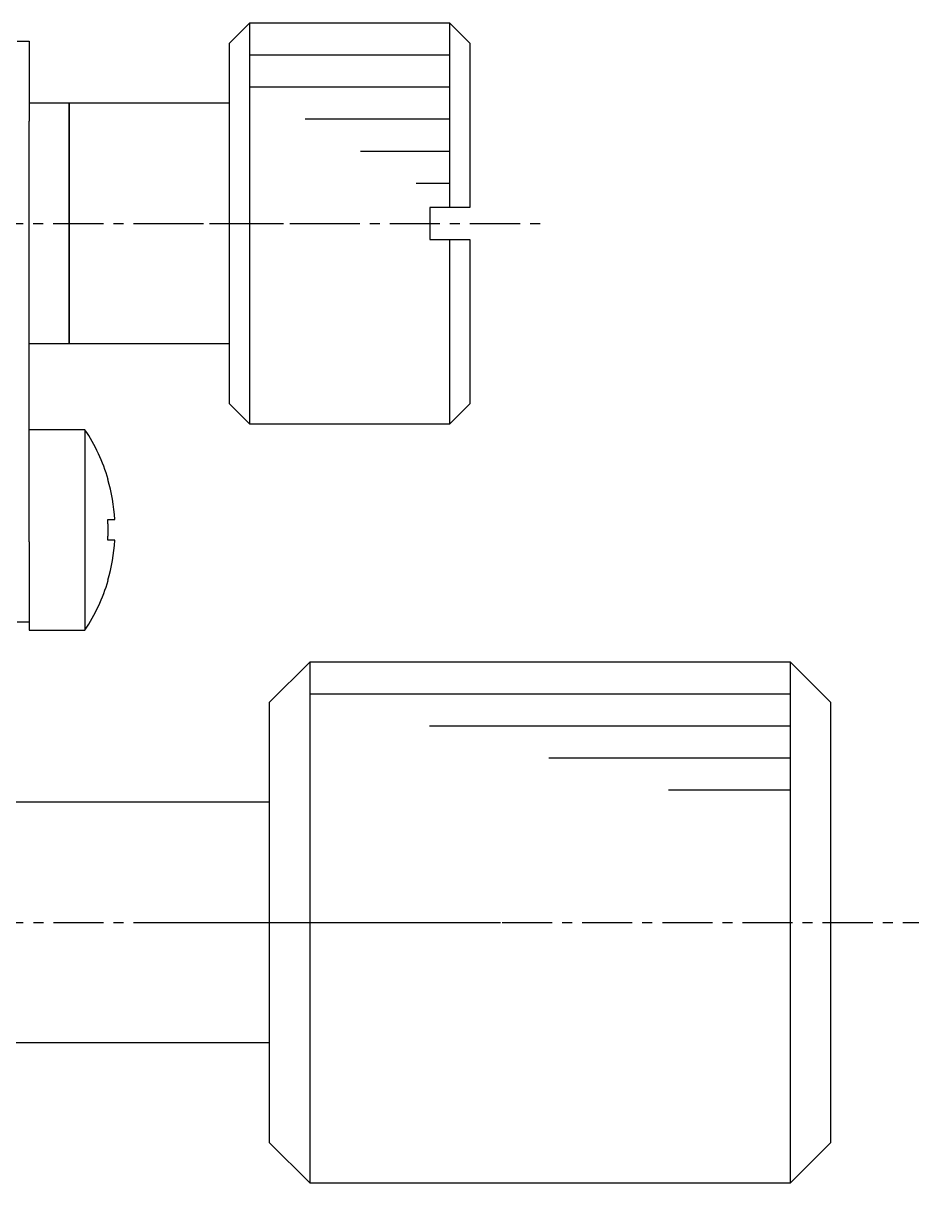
# Model space of a CAD drawing. Extents: x 382 to 585, y 37 to 232.
# Drawn here: x 563.02 to 585.37, y 89.45 to 118.4 of the extents above; entities that cross this region are included whole.
import ezdxf

# ---------------------------------------------------------------- set-up
doc = ezdxf.new("R2010")
doc.units = 0
doc.linetypes.add('CENTER', pattern=[2, 1.25, -0.25, 0.25, -0.25])
doc.layers.get('0').update_dxf_attribs({"linetype": 'CONTINUOUS'})
doc.layers.add('CENTER', color=1, linetype='CENTER')

msp = doc.modelspace()

# ---------------------------------------------------------------- linework, layer by layer
at = {"color": 7, "linetype": 'CONTINUOUS'}
for p, q in [((568.666, 118.397), (568.166, 117.897)), ((573.666, 118.397), (568.666, 118.397)), ((568.666, 118.397), (568.666, 108.397)), ((574.166, 117.897), (573.666, 118.397)), ((573.666, 113.797), (573.666, 118.397)), ((562.866, 117.947), (563.166, 117.947)), ((563.166, 117.947), (563.166, 115.947)), ((568.166, 108.897), (568.166, 117.897)), ((574.166, 117.897), (574.166, 113.797)), ((564.166, 116.397), (563.166, 116.397)), ((568.166, 116.397), (564.166, 116.397)), ((564.166, 116.397), (564.166, 110.397)), ((564.166, 110.397), (564.166, 116.397)), ((563.166, 105.447), (563.166, 115.947)), ((573.166, 113.797), (573.166, 112.997)), ((573.666, 113.797), (573.166, 113.797)), ((574.166, 113.797), (573.666, 113.797)), ((573.166, 112.997), (573.666, 112.997)), ((573.666, 108.397), (573.666, 112.997)), ((573.666, 112.997), (574.166, 112.997)), ((574.166, 112.997), (574.166, 108.897)), ((563.166, 110.397), (564.166, 110.397)), ((564.166, 110.397), (568.166, 110.397)), ((568.166, 108.897), (568.666, 108.397)), ((573.666, 108.397), (574.166, 108.897)), ((568.666, 108.397), (573.666, 108.397)), ((564.558, 108.247), (563.166, 108.247)), ((564.558, 108.247), (564.558, 103.247)), ((565.129, 107.006), (565.136, 107.009)), ((565.129, 106.007), (565.301, 106.007)), ((563.166, 105.447), (563.166, 103.447)), ((565.301, 105.487), (565.129, 105.487)), ((565.136, 104.485), (565.129, 104.488)), ((563.166, 103.447), (562.866, 103.447)), ((563.166, 103.447), (563.166, 103.247)), ((563.166, 103.247), (564.558, 103.247)), ((570.166, 102.447), (569.166, 101.447)), ((582.166, 102.447), (570.166, 102.447)), ((570.166, 102.447), (570.166, 95.888)), ((583.166, 101.447), (582.166, 102.447)), ((582.166, 89.447), (582.166, 102.447)), ((569.166, 95.897), (569.166, 101.447)), ((583.166, 101.447), (583.166, 90.447)), ((569.166, 98.947), (562.666, 98.947)), ((569.166, 90.447), (569.166, 95.897)), ((570.166, 95.888), (570.166, 89.447)), ((562.661, 92.947), (569.166, 92.947)), ((569.166, 90.447), (570.166, 89.447)), ((582.166, 89.447), (583.166, 90.447)), ((570.166, 89.447), (582.166, 89.447))]:
    msp.add_line(p, q, dxfattribs=at)
at = {"color": 3, "linetype": 'CONTINUOUS'}
for p, q in [((573.666, 117.597), (568.666, 117.597)), ((573.666, 116.797), (568.666, 116.797)), ((573.666, 115.997), (570.052, 115.997)), ((573.666, 115.197), (571.437, 115.197)), ((573.666, 114.397), (572.823, 114.397)), ((582.166, 101.647), (570.166, 101.647)), ((582.166, 100.847), (573.152, 100.847)), ((582.166, 100.047), (576.137, 100.047)), ((582.166, 99.247), (579.123, 99.247))]:
    msp.add_line(p, q, dxfattribs=at)
at = {"color": 7, "linetype": 'CONTINUOUS'}
msp.add_polyline3d([(565.128, 105.488, 0), (565.128, 105.492, 0), (565.128, 105.496, 0), (565.13, 105.5, 0), (565.13, 105.504, 0), (565.13, 105.508, 0), (565.13, 105.512, 0), (565.13, 105.516, 0), (565.13, 105.52, 0), (565.13, 105.524, 0), (565.13, 105.528, 0), (565.13, 105.532, 0), (565.13, 105.536, 0), (565.132, 105.54, 0), (565.132, 105.544, 0), (565.132, 105.548, 0), (565.132, 105.552, 0), (565.132, 105.556, 0), (565.132, 105.56, 0), (565.132, 105.564, 0), (565.132, 105.568, 0), (565.132, 105.572, 0), (565.132, 105.576, 0), (565.132, 105.58, 0), (565.132, 105.584, 0), (565.132, 105.588, 0), (565.132, 105.592, 0), (565.134, 105.596, 0), (565.134, 105.6, 0), (565.134, 105.604, 0), (565.134, 105.608, 0), (565.134, 105.614, 0), (565.134, 105.618, 0), (565.134, 105.622, 0), (565.134, 105.626, 0), (565.134, 105.63, 0), (565.134, 105.634, 0), (565.134, 105.638, 0), (565.134, 105.642, 0), (565.134, 105.646, 0), (565.134, 105.65, 0), (565.134, 105.654, 0), (565.134, 105.658, 0), (565.134, 105.662, 0), (565.134, 105.666, 0), (565.134, 105.67, 0), (565.134, 105.674, 0), (565.134, 105.678, 0), (565.134, 105.682, 0), (565.134, 105.686, 0), (565.136, 105.69, 0), (565.136, 105.694, 0), (565.136, 105.698, 0), (565.136, 105.702, 0), (565.136, 105.706, 0), (565.136, 105.71, 0), (565.136, 105.714, 0), (565.136, 105.718, 0), (565.136, 105.722, 0), (565.136, 105.726, 0), (565.136, 105.73, 0), (565.136, 105.734, 0), (565.136, 105.738, 0), (565.136, 105.744, 0), (565.136, 105.748, 0), (565.136, 105.752, 0), (565.136, 105.756, 0), (565.136, 105.76, 0), (565.136, 105.764, 0), (565.136, 105.768, 0), (565.136, 105.772, 0), (565.136, 105.776, 0), (565.136, 105.78, 0), (565.136, 105.784, 0), (565.136, 105.788, 0), (565.136, 105.792, 0), (565.136, 105.796, 0), (565.136, 105.8, 0), (565.136, 105.804, 0), (565.134, 105.808, 0), (565.134, 105.812, 0), (565.134, 105.816, 0), (565.134, 105.82, 0), (565.134, 105.824, 0), (565.134, 105.828, 0), (565.134, 105.832, 0), (565.134, 105.836, 0), (565.134, 105.84, 0), (565.134, 105.844, 0), (565.134, 105.848, 0), (565.134, 105.852, 0), (565.134, 105.856, 0), (565.134, 105.86, 0), (565.134, 105.864, 0), (565.134, 105.87, 0), (565.134, 105.874, 0), (565.134, 105.878, 0), (565.134, 105.882, 0), (565.134, 105.886, 0), (565.134, 105.89, 0), (565.134, 105.894, 0), (565.134, 105.898, 0), (565.132, 105.902, 0), (565.132, 105.906, 0), (565.132, 105.91, 0), (565.132, 105.914, 0), (565.132, 105.918, 0), (565.132, 105.922, 0), (565.132, 105.926, 0), (565.132, 105.93, 0), (565.132, 105.934, 0), (565.132, 105.938, 0), (565.132, 105.942, 0), (565.132, 105.946, 0), (565.132, 105.95, 0), (565.132, 105.954, 0), (565.13, 105.958, 0), (565.13, 105.962, 0), (565.13, 105.966, 0), (565.13, 105.97, 0), (565.13, 105.974, 0), (565.13, 105.978, 0), (565.13, 105.982, 0), (565.13, 105.986, 0), (565.13, 105.99, 0), (565.13, 105.994, 0), (565.128, 106, 0), (565.128, 106.004, 0), (565.128, 106.008, 0)], dxfattribs=at)
for radius, start, end in [(4.5, 16.2858, 33.749), (4.492, 3.3178, 16.2694), (4.492, 343.7306, 356.6822), (4.5, 326.251, 343.7142)]:
    msp.add_arc((560.816, 105.747), radius, start, end, dxfattribs=at)
at = {"layer": 'CENTER', "color": 1, "linetype": 'CENTER'}
for p, q in [((561.766, 113.397), (570.566, 113.397)), ((566.166, 113.397), (576.166, 113.397)), ((525.769, 95.947), (574.929, 95.947)), ((566.966, 95.947), (585.366, 95.947))]:
    msp.add_line(p, q, dxfattribs=at)

doc.saveas('drawing.dxf')
